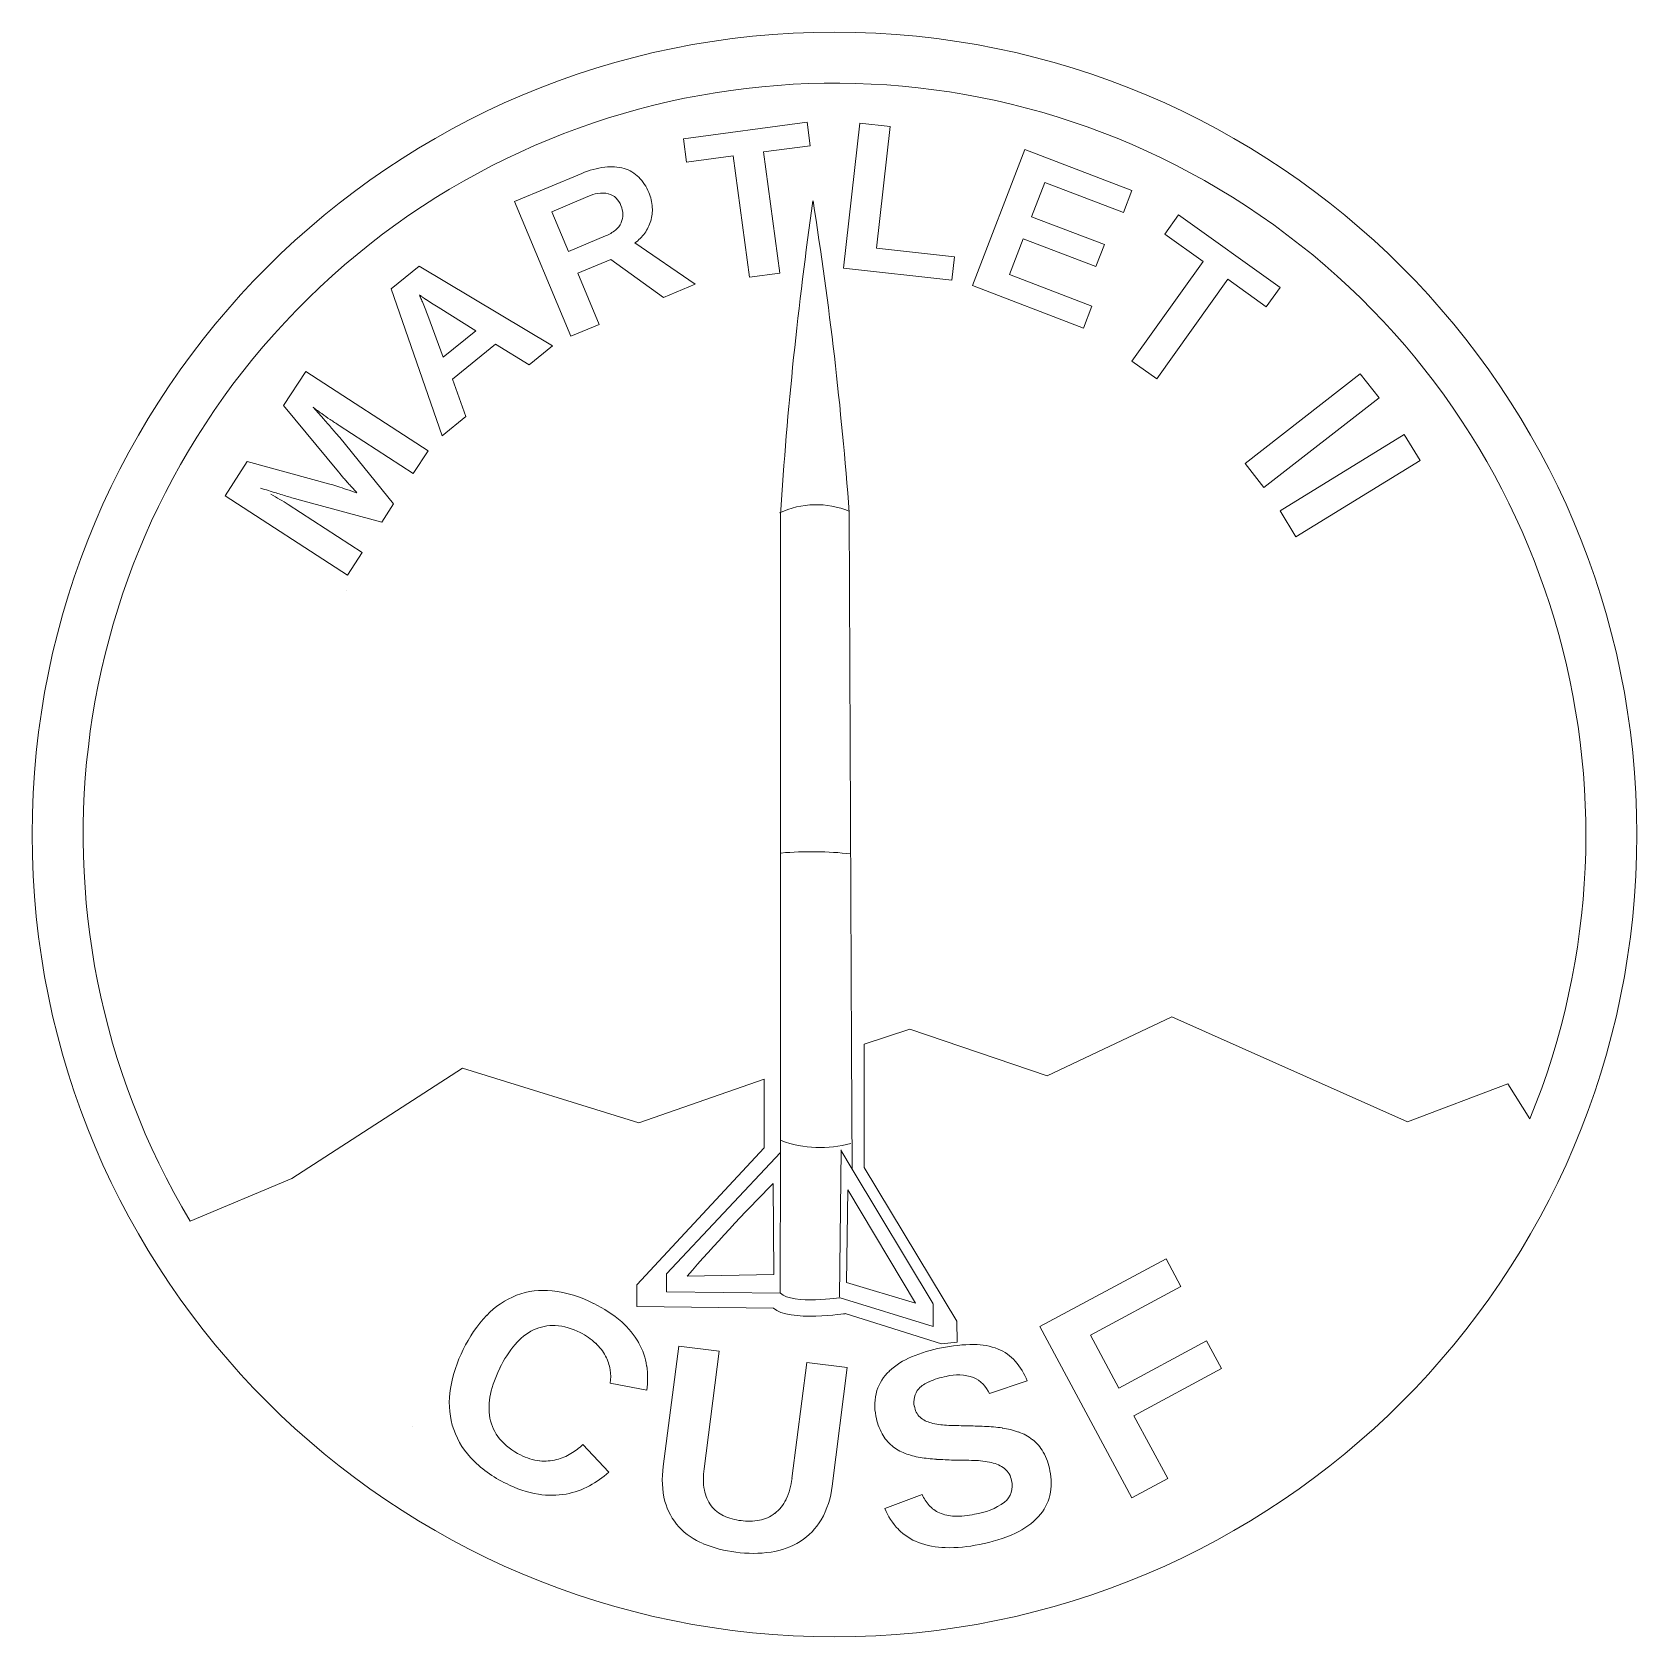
# Model space of a CAD drawing. Header units: millimetres. Extents: x -79 to 30, y -49 to -5.
# Drawn here: x 4.68 to 30.32, y -30.82 to -5.18 of the extents above; entities outside this region: 1.
import ezdxf

# ---------------------------------------------------------------- set-up
doc = ezdxf.new("R2010")
doc.units = ezdxf.units.MM
doc.layers.get('0').update_dxf_attribs({"linetype": 'CONTINUOUS', "lineweight": 25, "true_color": 0xffffff})

msp = doc.modelspace()

# ---------------------------------------------------------------- linework, layer by layer
at = {"color": 3, "lineweight": 5, "true_color": 0x00ff00}
for p, q in [((15.088, -6.888), (17.064, -6.624)), ((17.064, -6.624), (17.114, -6.998)), ((17.645, -8.954), (17.906, -6.638)), ((17.906, -6.638), (18.391, -6.693)), ((15.137, -7.261), (15.088, -6.888)), ((18.391, -6.693), (18.172, -8.634)), ((15.883, -7.162), (15.137, -7.261)), ((16.141, -9.098), (15.883, -7.162)), ((17.114, -6.998), (16.367, -7.098)), ((16.367, -7.098), (16.625, -9.034)), ((19.703, -9.233), (20.538, -7.058)), ((20.538, -7.058), (22.249, -7.715)), ((12.389, -7.892), (13.463, -7.442)), ((20.859, -7.585), (20.649, -8.132)), ((22.114, -8.067), (20.859, -7.585)), ((13.29, -10.041), (12.389, -7.892)), ((13.562, -7.811), (12.986, -8.053)), ((22.249, -7.715), (22.114, -8.067)), ((12.986, -8.053), (13.252, -8.687)), ((20.649, -8.132), (21.81, -8.578)), ((22.774, -8.411), (22.993, -8.105)), ((22.993, -8.105), (24.616, -9.264)), ((13.252, -8.687), (13.84, -8.44)), ((23.386, -8.849), (22.774, -8.411)), ((14.313, -8.551), (15.273, -9.21)), ((18.172, -8.634), (19.414, -8.773)), ((20.513, -8.484), (20.293, -9.056)), ((21.674, -8.93), (20.513, -8.484)), ((21.81, -8.578), (21.674, -8.93)), ((10.421, -9.287), (10.867, -8.923)), ((10.867, -8.923), (12.996, -10.194)), ((13.926, -8.815), (13.398, -9.036)), ((14.767, -9.422), (13.926, -8.815)), ((19.372, -9.148), (17.645, -8.954)), ((19.414, -8.773), (19.372, -9.148)), ((22.251, -10.438), (23.386, -8.849)), ((13.398, -9.036), (13.74, -9.852)), ((15.273, -9.21), (14.767, -9.422)), ((16.625, -9.034), (16.141, -9.098)), ((20.293, -9.056), (21.612, -9.563)), ((23.783, -9.132), (22.648, -10.721)), ((24.397, -9.57), (23.783, -9.132)), ((11.235, -11.63), (10.421, -9.287)), ((21.477, -9.915), (19.703, -9.233)), ((24.616, -9.264), (24.397, -9.57)), ((11.005, -9.712), (11.25, -10.376)), ((11.168, -9.579), (11.064, -9.515)), ((11.769, -9.953), (11.168, -9.579)), ((21.612, -9.563), (21.477, -9.915)), ((11.25, -10.376), (11.769, -9.953)), ((13.74, -9.852), (13.29, -10.041)), ((12.086, -10.168), (11.397, -10.73)), ((12.622, -10.499), (12.086, -10.168)), ((12.996, -10.194), (12.622, -10.499)), ((22.648, -10.721), (22.251, -10.438)), ((8.701, -11.15), (9.054, -10.605)), ((9.054, -10.605), (11.009, -11.873)), ((11.397, -10.73), (11.613, -11.322)), ((24.059, -12.075), (25.897, -10.643)), ((25.897, -10.643), (26.197, -11.028)), ((9.578, -12.208), (8.701, -11.15)), ((9.172, -11.177), (9.344, -11.368)), ((26.197, -11.028), (24.359, -12.459)), ((10.773, -12.236), (9.589, -11.468)), ((11.613, -11.322), (11.235, -11.63)), ((9.597, -11.661), (10.459, -12.72)), ((24.616, -12.831), (26.601, -11.61)), ((26.601, -11.61), (26.856, -12.026)), ((7.766, -12.591), (8.121, -12.043)), ((8.121, -12.043), (9.441, -12.403)), ((11.009, -11.873), (10.773, -12.236)), ((26.856, -12.026), (24.871, -13.246)), ((24.359, -12.459), (24.059, -12.075)), ((9.721, -13.859), (7.766, -12.591)), ((8.772, -12.727), (9.956, -13.496)), ((10.27, -13.012), (8.951, -12.657)), ((10.459, -12.72), (10.27, -13.012)), ((16.638, -21.822), (16.638, -12.89)), ((17.735, -12.855), (17.773, -21.429)), ((24.871, -13.246), (24.616, -12.831)), ((9.956, -13.496), (9.721, -13.859)), ((9.699, -14.108), (9.699, -14.108)), ((20.895, -21.856), (22.89, -20.912)), ((22.89, -20.912), (26.65, -22.587)), ((17.973, -21.349), (18.703, -21.108)), ((18.703, -21.108), (20.895, -21.856)), ((17.773, -21.429), (17.782, -23.35)), ((17.973, -21.349), (17.973, -23.319)), ((8.832, -23.495), (11.558, -21.731)), ((11.558, -21.731), (14.373, -22.604)), ((14.373, -22.604), (16.375, -21.908)), ((16.375, -21.908), (16.375, -23.005)), ((16.638, -23.08), (16.638, -21.822)), ((26.65, -22.587), (28.254, -21.981)), ((28.254, -21.981), (28.607, -22.544)), ((14.341, -25.195), (16.375, -23.005)), ((16.375, -23.005), (16.375, -23.005)), ((17.604, -23.039), (17.578, -25.382)), ((17.782, -23.346), (17.599, -23.042)), ((14.815, -25.018), (16.638, -23.08)), ((16.639, -23.072), (16.632, -25.318)), ((19.452, -25.771), (17.973, -23.319)), ((7.21, -24.174), (8.832, -23.495)), ((16.53, -25.029), (16.52, -23.574)), ((19.075, -25.498), (17.782, -23.346)), ((17.711, -23.673), (17.694, -25.155)), ((18.793, -25.487), (17.711, -23.673)), ((20.778, -25.859), (22.796, -24.775)), ((22.796, -24.775), (23.034, -25.218)), ((14.815, -25.306), (14.815, -25.018)), ((15.146, -25.053), (16.53, -25.029)), ((14.341, -25.541), (14.341, -25.195)), ((16.638, -25.325), (14.815, -25.306)), ((16.638, -25.325), (16.638, -25.325)), ((17.694, -25.155), (18.793, -25.487)), ((23.034, -25.218), (21.589, -25.994)), ((16.528, -25.564), (14.341, -25.541)), ((19.078, -25.86), (17.592, -25.399)), ((19.078, -25.501), (19.078, -25.86)), ((19.207, -26.133), (17.673, -25.653)), ((19.456, -25.775), (19.457, -26.106)), ((22.249, -28.596), (20.778, -25.859)), ((19.207, -26.133), (19.457, -26.106)), ((21.589, -25.994), (22.044, -26.841)), ((22.044, -26.841), (23.444, -26.088)), ((23.444, -26.088), (23.682, -26.531)), ((14.765, -28.096), (15.012, -26.17)), ((15.012, -26.17), (15.657, -26.252)), ((15.657, -26.252), (15.417, -28.129)), ((16.821, -28.286), (17.059, -26.431)), ((17.059, -26.431), (17.704, -26.514)), ((17.704, -26.514), (17.462, -28.408)), ((23.682, -26.531), (22.282, -27.284)), ((14.5, -26.875), (13.917, -26.761)), ((20.577, -26.725), (19.974, -26.931)), ((22.282, -27.284), (22.822, -28.288)), ((13.481, -27.743), (13.894, -28.187)), ((22.822, -28.288), (22.249, -28.596)), ((18.303, -28.766), (18.899, -28.543))]:
    msp.add_line(p, q, dxfattribs=at)
at = {"color": 7, "lineweight": 5, "true_color": 0xffffff}
msp.add_line((29.519, -17.5), (29.519, -17.5), dxfattribs=at)
at = {"lineweight": 5}
msp.add_line((10.762, -27.453), (10.762, -27.453), dxfattribs=at)
at = {"color": 3, "lineweight": 5, "true_color": 0x00ff00}
msp.add_circle((17.5, -18), 12.816, dxfattribs=at)
for centre, radius, start, end in [((17.5, -18), 12, 337.751, 210.9638), ((13.989, -8.636), 1.305, 96.8622, 113.768), ((13.932, -8.084), 0.749, 73.98, 97.5525), ((13.986, -7.887), 0.546, 44.916, 73.7594), ((13.862, -8.015), 0.724, 21.8155, 45.1551), ((13.795, -8.28), 0.524, 79.8969, 116.403), ((13.81, -8.048), 0.293, 18.5557, 74.8624), ((13.894, -8.023), 0.697, 3.3081, 23.3888), ((80.624, -16.991), 64.118, 171.8312, 176.3329), ((-42.104, -17.283), 60.002, 4.23244, 9.0156), ((13.727, -8.111), 0.394, 2.2951, 23.4105), ((13.821, -8.104), 0.299, 335.5681, 1.7707), ((13.962, -8.027), 0.627, 324.1176, 343.9127), ((13.962, -8.022), 0.629, 343.4168, 3.5482), ((13.613, -7.865), 0.619, 291.5455, 309.0704), ((13.781, -8.079), 0.347, 309.8399, 334.5074), ((13.886, -7.962), 0.727, 305.9667, 323.4475), ((10.655, -9.725), 0.404, 52.5814, 57.7038), ((11.931, -8.933), 1.151, 203.0028, 204.8795), ((9.102, -10.218), 1.955, 21.7262, 24.1494), ((9.83, -11.016), 1.935, 53.8948, 56.3898), ((-3.697, -31.546), 26.519, 56.1787, 56.4217), ((8.931, -10.362), 2.169, 20.6085, 23.5798), ((6.569, -11.35), 4.728, 20.2699, 21.7464), ((3.196, -19.625), 10.347, 53.7819, 54.7262), ((22.135, 6.708), 22.09, 234.5075, 234.9324), ((3.478, -16.666), 7.904, 41.3153, 42.0859), ((4.749, -15.551), 6.213, 40.3518, 41.3363), ((14.676, -3.628), 9.345, 235.9555, 237.0201), ((7.59, -13.244), 2.556, 40.0087, 42.1675), ((1.133, -18.65), 10.978, 39.5485, 39.9553), ((12.537, -9.84), 3.79, 218.6588, 219.5523), ((11.543, -10.662), 2.5, 219.5434, 221.1264), ((34.106, 69.719), 86.133, 252.59013, 252.76148), ((6.823, -18.558), 6.265, 72.7341, 73.7104), ((8.949, -14.179), 1.843, 70.453, 74.507), ((-1.005, -44.91), 34.145, 71.7172, 71.9669), ((14.242, -8.31), 6.08, 221.093, 221.7887), ((12.861, -3.425), 9.596, 250.8141, 251.8534), ((5.088, -16.49), 6.196, 41.0988, 41.7814), ((92.205, 61.507), 110.735, 221.87985, 221.96848), ((-13.435, -49.667), 43.103, 59.1903, 59.4125), ((6.547, -16.182), 4.109, 57.2176, 59.3398), ((6.358, -20.065), 7.842, 71.9788, 72.7555), ((7.826, -15.901), 3.43, 72.174, 73.7831), ((11.707, -2.7), 10.331, 254.0986, 254.5308), ((17.21, -14.137), 1.404, 68.0454, 114.7489), ((17.135, -24.054), 5.779, 83.7771, 94.8264), ((17.28, -21.169), 1.832, 249.8587, 285.2533), ((36.738, -43.732), 28.549, 135.085, 139.137), ((12.903, -26.59), 1.321, 111.3601, 136.4524), ((12.856, -26.512), 1.231, 83.7068, 110.6769), ((12.777, -27.168), 1.892, 62.4207, 83.5117), ((12.807, -27.271), 1.971, 48.9603, 64.5642), ((13.533, -27.169), 2.177, 136.8343, 154.3686), ((13.003, -26.559), 0.716, 86.9801, 115.579), ((12.983, -26.817), 0.975, 62.1627, 86.6246), ((13.267, -26.739), 1.268, 29.1562, 48.8663), ((13.127, -26.766), 0.957, 116.9441, 139.5794), ((13.03, -26.809), 0.946, 46.0419, 64.4742), ((13.143, -26.706), 0.795, 28.2524, 46.7498), ((13.472, -26.635), 1.038, 8.0772, 29.6307), ((13.488, -27.202), 2.151, 153.0549, 170.5076), ((13.747, -27.284), 1.765, 139.8382, 154.289), ((13.262, -26.648), 0.662, 8.5829, 28.6646), ((19.177, -27.434), 1.178, 112.2415, 132.8574), ((19.648, -28.536), 2.377, 100.6468, 112.6855), ((19.709, -28.557), 2.41, 89.5314, 101.9809), ((19.736, -27.188), 1.041, 68.7508, 90.4096), ((19.851, -26.876), 0.708, 40.7309, 68.2505), ((13.794, -27.348), 1.835, 153.104, 167.1352), ((13.251, -26.657), 0.674, 351.1462, 9.2352), ((13.223, -26.683), 1.292, 351.4374, 8.6463), ((18.887, -27.115), 0.747, 133.1427, 161.9089), ((19.477, -27.762), 1.123, 99.8568, 114.6001), ((19.474, -27.38), 0.749, 70.6981, 104.6535), ((19.561, -27.129), 1.093, 21.6865, 40.858), ((12.756, -27.071), 1.408, 170.8662, 194.9093), ((18.943, -27.114), 0.8, 163.1969, 192.6987), ((19.062, -27.05), 0.292, 137.4514, 167.6514), ((19.217, -27.212), 0.516, 113.7481, 135.8208), ((19.525, -27.117), 0.486, 22.5491, 66.2193), ((12.962, -27.15), 0.98, 167.6016, 190.1165), ((19.119, -27.062), 0.351, 167.7643, 191.4496), ((19.084, -27.084), 0.312, 188.8189, 225.7633), ((12.736, -27.181), 0.752, 190.8669, 218.7344), ((19.084, -27.128), 0.936, 189.9821, 208.322), ((19.153, -26.972), 0.441, 229.4632, 255.3804), ((19.349, -26.186), 1.251, 255.7874, 267.272), ((12.674, -27.058), 1.332, 196.3559, 222.0939), ((12.897, -27.024), 0.976, 219.9776, 245.117), ((18.914, -27.196), 0.755, 209.9022, 228.9991), ((19.812, -14.137), 13.309, 267.7496, 269.0922), ((19.458, -36.627), 9.184, 87.2581, 89.1068), ((19.819, -29.927), 2.475, 81.595, 88.1898), ((19.976, -28.874), 1.409, 70.7659, 81.6497), ((20.196, -28.246), 0.744, 51.217, 70.8252), ((20.246, -28.198), 0.676, 29.7172, 52.0554), ((12.895, -27.129), 0.881, 242.3173, 263.2046), ((12.88, -27.24), 0.766, 283.5148, 302.3109), ((12.627, -26.803), 1.271, 301.4123, 312.2338), ((18.885, -27.193), 0.738, 230.8731, 249.5148), ((19.104, -26.606), 1.365, 249.522, 259.9664), ((20.044, -28.317), 0.91, 9.8633, 29.9139), ((13.05, -26.679), 1.865, 222.9982, 244.9145), ((12.868, -27.211), 0.797, 264.4726, 283.8966), ((12.738, -26.867), 1.754, 298.9751, 311.2134), ((16.148, -28.307), 1.399, 171.3202, 194.2236), ((16.467, -28.285), 1.062, 171.5487, 190.1344), ((19.241, -25.763), 2.218, 260.2662, 267.1323), ((20.023, -10.679), 17.324, 267.0451, 267.9454), ((19.365, -38.681), 10.69, 88.0615, 89.8024), ((19.691, -29.441), 1.444, 77.3039, 88.554), ((19.896, -28.554), 0.534, 52.9529, 77.8809), ((20.022, -28.367), 0.309, 8.7239, 50.6709), ((20.019, -28.355), 0.942, 347.7203, 11.8235), ((13.05, -26.847), 1.714, 242.5097, 260.668), ((13.005, -27.35), 1.202, 280.0463, 299.0058), ((15.813, -28.179), 1.014, 334.0813, 353.9586), ((16.112, -28.268), 1.357, 330.1341, 354.0766), ((19.999, -28.402), 0.339, 309.6091, 14.1057), ((12.98, -27.152), 1.402, 261.4848, 279.6584), ((15.768, -28.383), 1.012, 195.3535, 221.964), ((16.026, -28.358), 0.615, 190.6589, 216.2129), ((16.159, -28.343), 0.632, 307.7971, 333.709), ((19.554, -28.237), 0.723, 205.0888, 221.3651), ((19.597, -27.83), 1.037, 277.8309, 306.5675), ((20.203, -28.379), 0.757, 317.3885, 346.523), ((15.974, -28.375), 0.564, 217.9226, 244.22), ((16.111, -28.055), 0.91, 245.2457, 263.4194), ((16.132, -28.052), 0.916, 262.0834, 280.5701), ((16.186, -28.373), 0.591, 281.1565, 307.4806), ((16.384, -28.408), 1.051, 302.7435, 329.3569), ((19.34, -28.323), 1.128, 203.0881, 223.3861), ((19.38, -28.382), 0.497, 222.0228, 245.7691), ((19.449, -28.166), 0.723, 247.8643, 267.2191), ((19.451, -27.513), 1.375, 268.4514, 282.0591), ((19.897, -28.088), 1.179, 294.7473, 317.0824), ((15.852, -28.26), 1.157, 223.6763, 247.1778), ((19.178, -28.443), 0.929, 224.9136, 248.6529), ((19.398, -26.996), 2.38, 280.0925, 294.6588), ((16.154, -27.513), 1.963, 247.5358, 263.2871), ((16.2, -27.464), 2.018, 262.1315, 278.156), ((16.308, -28.243), 1.231, 278.3347, 301.5847), ((19.296, -28.088), 1.302, 249.5067, 268.8394), ((19.321, -26.982), 2.409, 268.7779, 281.8267)]:
    msp.add_arc(centre, radius, start, end, dxfattribs=at)
at = {"lineweight": 5}
msp.add_arc((117.968, 0), 202.552, 193.82896, 193.97281, dxfattribs=at)
at = {"color": 3, "lineweight": 5, "true_color": 0x00ff00}
for points in [[(17.592, -25.399), (17.627, -25.394), (16.826, -25.514), (16.638, -25.325)], [(17.673, -25.653), (17.715, -25.648), (16.754, -25.791), (16.528, -25.564)]]:
    msp.add_open_spline(points, degree=3, dxfattribs=at)

doc.saveas('drawing.dxf')
